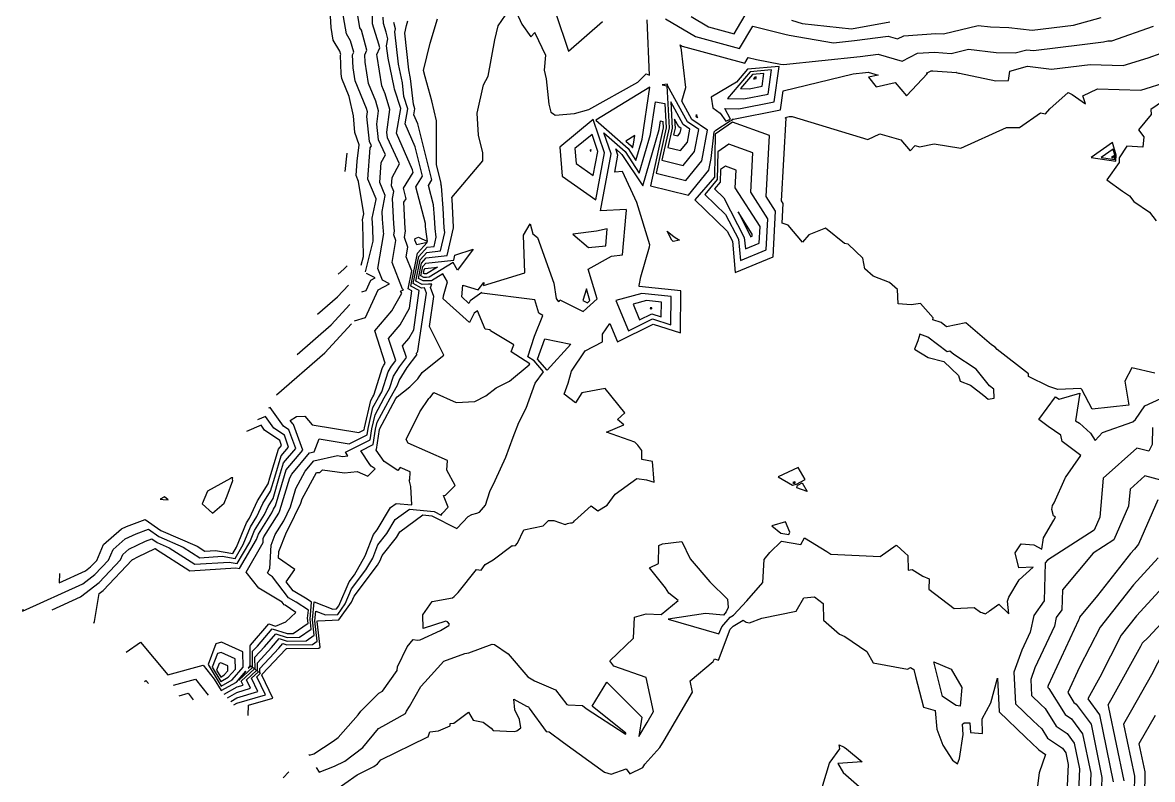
# Model space of a CAD drawing. Header units: metres. Extents: x 706150 to 707002, y 953723 to 954386.
# Drawn here: x 706251.8 to 706434.2, y 953997.7 to 954120 of the extents above; entities that cross this region are included whole.
import ezdxf

# ---------------------------------------------------------------- set-up
doc = ezdxf.new("R2010")
doc.units = ezdxf.units.M

msp = doc.modelspace()

# ---------------------------------------------------------------- linework, layer by layer
at = {"layer": 'CONTOUR_72'}
msp.add_polyline3d([(706384.42, 954002.9522, 72), (706384.8122, 954002.66, 72), (706387.3625, 954000.5513, 72), (706383.4249, 954000.272, 72), (706384.2488, 953998.858, 72), (706387.7287, 953995.8469, 72), (706383.7505, 953993.688, 72), (706380.3658, 953992.5327, 72), (706380.3653, 953992.5326, 72), (706381.0064, 953996.7813, 72), (706382.0727, 954000.353, 72), (706382.1514, 954000.5118, 72), (706383.7265, 954002.6843, 72), (706383.6397, 954003.3262, 72), (706384.42, 954002.9522, 72)], dxfattribs=at)
at = {"layer": 'CONTOUR_73'}
for points in [[(706301.8334, 953995.6716, 73), (706305.7989, 953998.4875, 73), (706308.5084, 953999.7871, 73), (706309.1181, 954000.2575, 73), (706309.6418, 954000.8956, 73), (706317.1323, 954004.5438, 73), (706317.2597, 954004.6162, 73), (706317.5537, 954005.425, 73), (706318.9514, 954005.5836, 73), (706320.8493, 954006.391, 73), (706320.8236, 954006.745, 73), (706321.4037, 954006.7938, 73), (706323.7708, 954008.6024, 73), (706324.5418, 954007.2913, 73), (706326.1711, 954006.9912, 73), (706327.4645, 954005.998, 73), (706327.7527, 954005.6481, 73), (706329.9473, 954005.5347, 73), (706331.2403, 954005.4832, 73), (706331.6021, 954005.5624, 73), (706332.2466, 954006.0794, 73), (706332.0427, 954007.4034, 73), (706331.2914, 954008.9669, 73), (706331.1142, 954010.7144, 73), (706333.1682, 954009.584, 73), (706333.4529, 954009.4621, 73), (706333.6061, 954009.258, 73), (706336.3484, 954005.4626, 73), (706336.8111, 954005.4342, 73), (706339.1084, 954003.7065, 73), (706345.7568, 953998.9194, 73), (706346.8141, 953998.5487, 73), (706349.2215, 953999.4221, 73), (706349.8432, 953998.6222, 73), (706351.9367, 953999.6384, 73), (706352.2571, 954000.2062, 73), (706354.6942, 954002.8659, 73), (706355.3709, 954004.0122, 73), (706359.9746, 954011.7986, 73), (706359.5809, 954013.6292, 73), (706363.279, 954016.7655, 73), (706363.4972, 954017.1971, 73), (706364.1636, 954017.0004, 73), (706366.0368, 954021.969, 73), (706366.4937, 954022.4774, 73), (706368.1389, 954023.4255, 73), (706368.6192, 954023.1089, 73), (706369.1332, 954023.0356, 73), (706371.1514, 954023.7787, 73), (706376.6903, 954024.9268, 73), (706377.9228, 954027.0311, 73), (706379.6721, 954027.1905, 73), (706381.0204, 954026.1649, 73), (706381.0889, 954023.4665, 73), (706383.6662, 954021.1961, 73), (706384.5634, 954020.8287, 73), (706388.083, 954018.3739, 73), (706389.1055, 954016.5516, 73), (706394.6675, 954015.5209, 73), (706395.1341, 954015.811, 73), (706395.6996, 954015.4979, 73), (706395.9347, 954014.3597, 73), (706397.2554, 954009.3832, 73), (706399.153, 954008.8479, 73), (706399.3929, 954005.8261, 73), (706400.3837, 954003.2765, 73), (706401.9522, 954000.8369, 73), (706402.7254, 954000.2303, 73), (706403.0586, 954001.0989, 73), (706403.6633, 954004.9598, 73), (706403.5398, 954006.6386, 73), (706403.817, 954006.8448, 73), (706404.7317, 954006.8826, 73), (706404.8262, 954005.3279, 73), (706406.745, 954005.1559, 73), (706406.6964, 954007.5256, 73), (706408.1139, 954010.107, 73), (706409.2124, 954014.0833, 73), (706409.4596, 954008.6265, 73), (706413.72, 954004.5634, 73), (706415.7624, 954002.6099, 73), (706415.8401, 954002.4854, 73), (706416.9234, 954001.7486, 73), (706415.905, 953998.7968, 73), (706415.3352, 953994.1542, 73)], [(706398.8968, 954016.7316, 73), (706401.6965, 954015.554, 73), (706403.4147, 954012.5968, 73), (706403.1886, 954009.5524, 73), (706402.511, 954009.688, 73), (706400.2928, 954011.1408, 73), (706398.8968, 954016.7316, 73)]]:
    msp.add_polyline3d(points, dxfattribs=at)
at = {"layer": 'CONTOUR_74'}
for points in [[(706434.574, 954063.3214, 74), (706430.8693, 954064.1867, 74), (706429.7547, 954062.0448, 74), (706430.4069, 954058.1748, 74), (706424.452, 954057.5142, 74), (706422.8147, 954060.7025, 74), (706422.7519, 954060.7418, 74), (706422.6365, 954060.8384, 74), (706418.9133, 954060.7066, 74), (706417.4725, 954061.1899, 74), (706414.2023, 954062.8214, 74), (706414.1878, 954063.2076, 74), (706409.1318, 954067.1456, 74), (706408.7969, 954067.559, 74), (706408.2402, 954067.9276, 74), (706404.0828, 954071.448, 74), (706400.9827, 954070.8384, 74), (706400.1013, 954071.5183, 74), (706398.7779, 954071.9746, 74), (706398.7864, 954072.252, 74), (706396.739, 954074.5809, 74), (706395.2736, 954074.3569, 74), (706393.1353, 954074.5229, 74), (706393.0277, 954076.8705, 74), (706391.772, 954078.0051, 74), (706389.0965, 954079.0146, 74), (706387.7536, 954080.1717, 74), (706387.4253, 954081.8891, 74), (706385.0618, 954084.151, 74), (706384.4641, 954084.2891, 74), (706381.4096, 954086.739, 74), (706378.7354, 954085.6913, 74), (706377.6944, 954084.5017, 74), (706375.3926, 954087.2586, 74), (706374.4538, 954087.5886, 74), (706374.6101, 954090.7531, 74), (706374.3417, 954091.1711, 74), (706375.0804, 954104.4979, 74), (706374.907, 954104.5599, 74), (706375.1246, 954104.6028, 74), (706375.1355, 954104.6807, 74), (706375.5382, 954104.7778, 74), (706376.0202, 954104.7873, 74), (706388.2688, 954101.0887, 74), (706390.1902, 954101.967, 74), (706393.5656, 954101.023, 74), (706395.0957, 954099.2262, 74), (706395.9077, 954100.0817, 74), (706396.5904, 954099.8677, 74), (706398.9553, 954100.3987, 74), (706403.2502, 954099.6909, 74), (706410.6685, 954102.9923, 74), (706412.7491, 954103.0166, 74), (706416.1379, 954105.384, 74), (706416.9423, 954105.2081, 74), (706417.6383, 954106.0149, 74), (706420.6269, 954108.6798, 74), (706421.2245, 954108.3294, 74), (706423.3995, 954106.8246, 74), (706422.9694, 954108.1127, 74), (706425.3192, 954109.2371, 74), (706432.3286, 954109.0324, 74), (706436.817, 954110.4165, 74)], [(706437.8912, 954108.6099, 74), (706433.9632, 954105.9397, 74), (706433.9985, 954105.1399, 74), (706431.9619, 954102.6117, 74), (706432.8395, 954101.5254, 74), (706432.6442, 954099.8625, 74), (706430.0538, 954099.9951, 74), (706428.8435, 954098.1364, 74), (706428.814, 954097.3596, 74), (706426.8693, 954094.5859, 74), (706429.3724, 954092.7463, 74), (706430.4758, 954092, 74), (706431.2232, 954091.084, 74), (706433.7147, 954089.332, 74), (706434.7925, 954087.9237, 74)], [(706424.2893, 954098.1893, 74), (706428.2933, 954097.582, 74), (706428.3666, 954098.5391, 74), (706427.7511, 954100.5689, 74), (706424.2893, 954098.1893, 74)], [(706355.8787, 954086.2765, 74), (706356.998, 954085.3745, 74), (706357.8792, 954084.8077, 74), (706356.824, 954084.5889, 74), (706356.5955, 954084.813, 74), (706355.8787, 954086.2765, 74)], [(706299.172, 953999.6737, 74), (706299.6688, 953998.8958, 74), (706302.1544, 953999.848, 74), (706303.8271, 954000.6503, 74), (706306.7542, 954002.9087, 74), (706309.2688, 954005.9721, 74), (706309.9744, 954006.3157, 74), (706313.6393, 954008.3999, 74), (706313.7756, 954008.7747, 74), (706314.2394, 954009.5143, 74), (706316.0656, 954012.7117, 74), (706316.7313, 954013.4569, 74), (706319.8188, 954016.8136, 74), (706323.1835, 954018.041, 74), (706323.8436, 954018.1659, 74), (706327.6071, 954019.5497, 74), (706327.9813, 954019.4921, 74), (706330.1837, 954017.9876, 74), (706333.3422, 954014.2866, 74), (706334.4594, 954013.6717, 74), (706337.8566, 954012.2172, 74), (706339.6498, 954009.8273, 74), (706339.8935, 954009.7833, 74), (706342.2191, 954009.6404, 74), (706342.8015, 954009.2024, 74), (706349.0683, 954005.0928, 74), (706349.0945, 954005.0844, 74), (706349.1746, 954005.0449, 74), (706349.175, 954005.2141, 74), (706343.7635, 954009.5342, 74), (706346.1105, 954013.4519, 74), (706351.7894, 954007.7947, 74), (706351.2774, 954004.6704, 74), (706352.6147, 954006.9358, 74), (706353.6651, 954008.7123, 74), (706352.4926, 954014.1642, 74), (706347.2595, 954016.0317, 74), (706346.593, 954016.864, 74), (706350.4015, 954020.538, 74), (706350.5896, 954023.9492, 74), (706352.4579, 954024.4531, 74), (706354.8753, 954024.3648, 74), (706357.6474, 954026.6461, 74), (706356.1293, 954027.81, 74), (706355.58, 954028.6653, 74), (706352.9833, 954031.9018, 74), (706354.4423, 954032.6202, 74), (706354.5322, 954035.4932, 74), (706355.1246, 954035.7717, 74), (706358.2504, 954036.1665, 74), (706359.5999, 954033.3604, 74), (706362.7503, 954029.6536, 74), (706365.5823, 954026.8168, 74), (706365.6919, 954025.5062, 74), (706365.3903, 954024.7952, 74), (706364.9774, 954024.2764, 74), (706362.0505, 954024.5331, 74), (706356.0312, 954023.6289, 74), (706364.2142, 954021.2134, 74), (706364.6602, 954022.3964, 74), (706366.0514, 954023.9446, 74), (706366.5524, 954024.2333, 74), (706368.7341, 954026.5858, 74), (706371.2846, 954029.5541, 74), (706371.5381, 954033.2178, 74), (706372.4321, 954034.396, 74), (706374.3208, 954036.1826, 74), (706377.4659, 954035.6601, 74), (706378.0181, 954036.7408, 74), (706381.6439, 954034.5251, 74), (706382.2853, 954034.1199, 74), (706390.2316, 954033.7029, 74), (706390.2559, 954033.709, 74), (706390.2717, 954033.7104, 74), (706392.8285, 954035.5622, 74), (706392.9298, 954035.4906, 74), (706394.2378, 954034.315, 74), (706394.6999, 954033.8809, 74), (706394.7507, 954031.5441, 74), (706395.4012, 954031.6114, 74), (706397.1109, 954030.5404, 74), (706398.1603, 954030.1165, 74), (706398.0917, 954028.429, 74), (706402.2084, 954025.3428, 74), (706405.425, 954025.4932, 74), (706406.4702, 954024.7118, 74), (706406.6486, 954024.6886, 74), (706406.8509, 954024.5625, 74), (706406.973, 954024.5616, 74), (706407.1746, 954024.4523, 74), (706407.3906, 954024.5542, 74), (706407.5637, 954024.7603, 74), (706407.7573, 954024.8126, 74), (706407.9028, 954024.9772, 74), (706409.3916, 954026.0481, 74), (706411.0364, 954024.4808, 74), (706410.7948, 954026.5035, 74), (706411.0222, 954027.1586, 74), (706412.69, 954029.983, 74), (706414.9584, 954032.0014, 74), (706412.6269, 954031.9064, 74), (706412.057, 954034.3181, 74), (706413.0148, 954035.7684, 74), (706415.0501, 954035.5984, 74), (706416.3361, 954034.9301, 74), (706416.6114, 954036.7377, 74), (706418.2663, 954039.573, 74), (706418.5548, 954040.095, 74), (706418.2339, 954040.2982, 74), (706417.9868, 954041.3318, 74), (706418.0849, 954041.9638, 74), (706418.3452, 954042.3845, 74), (706420.0923, 954046.3922, 74), (706420.1684, 954046.5062, 74), (706422.6304, 954050.061, 74), (706419.6135, 954052.2799, 74), (706419.4357, 954053.3151, 74), (706417.3689, 954054.7503, 74), (706415.8442, 954055.8624, 74), (706418.5784, 954059.5286, 74), (706419.142, 954059.1247, 74), (706422.4743, 954060.1347, 74), (706421.7615, 954055.6175, 74), (706422.4122, 954055.2516, 74), (706424.2234, 954053.6709, 74), (706424.9704, 954052.4782, 74), (706426.1615, 954053.7386, 74), (706431.0568, 954055.4993, 74), (706431.4594, 954055.8813, 74), (706432.9713, 954058.0747, 74), (706435.5475, 954059.2649, 74)], [(706434.2093, 954054.5897, 74), (706434.1882, 954051.7992, 74), (706433.6386, 954050.7231, 74), (706431.6597, 954051.2425, 74), (706426.2601, 954046.4012, 74), (706425.7006, 954040.106, 74), (706424.7824, 954037.9886, 74), (706417.2494, 954033.1321, 74), (706416.9111, 954032.7287, 74), (706416.7501, 954026.5857, 74), (706415.0437, 954024.1782, 74), (706414.4585, 954021.5175, 74), (706413.1041, 954018.6165, 74), (706411.8523, 954015.0257, 74), (706412.0826, 954009.9423, 74), (706414.9566, 954007.2014, 74), (706416.3343, 954005.8836, 74), (706417.2608, 954004.3997, 74), (706419.6796, 954002.7546, 74), (706420.2065, 954002.0424, 74), (706420.589, 954000.1632, 74), (706420.4005, 953995.5718, 74)], [(706378.4745, 954044.2127, 74), (706376.8149, 954044.797, 74), (706376.881, 954045.2752, 74), (706377.0498, 954045.3178, 74), (706377.652, 954045.6284, 74), (706378.4745, 954044.2127, 74)], [(706293.8607, 953998.0059, 74), (706294.7652, 953998.9414, 74)]]:
    msp.add_polyline3d(points, dxfattribs=at)
at = {"layer": 'CONTOUR_75'}
for points in [[(706298.0242, 954001.7454, 75), (706298.1053, 954001.6183, 75), (706298.8027, 954001.8855, 75), (706301.9535, 954003.9313, 75), (706302.7216, 954004.5221, 75), (706305.9551, 954008.1637, 75), (706306.4098, 954008.7409, 75), (706309.2981, 954011.6619, 75), (706309.8951, 954012.0007, 75), (706312.2497, 954015.3143, 75), (706312.3339, 954015.9146, 75), (706313.8782, 954019.1613, 75), (706314.8744, 954020.3249, 75), (706315.5284, 954020.204, 75), (706315.9607, 954020.2635, 75), (706319.2747, 954021.7892, 75), (706320.5965, 954022.5612, 75), (706320.6295, 954022.588, 75), (706320.7183, 954022.7774, 75), (706320.4187, 954023.1984, 75), (706320.1424, 954023.27, 75), (706316.4904, 954022.0916, 75), (706316.3934, 954024.3261, 75), (706317.9453, 954026.487, 75), (706321.1979, 954027.0429, 75), (706321.4906, 954027.2818, 75), (706322.1457, 954027.9078, 75), (706325.0806, 954031.6301, 75), (706325.8178, 954031.5288, 75), (706326.4732, 954032.4548, 75), (706327.7728, 954033.1686, 75), (706330.8124, 954035.483, 75), (706330.969, 954035.4549, 75), (706331.3884, 954035.5029, 75), (706331.6919, 954035.9075, 75), (706332.7082, 954038.0191, 75), (706335.8292, 954038.6871, 75), (706336.7275, 954039.5305, 75), (706337.5705, 954039.5371, 75), (706339.372, 954038.9198, 75), (706339.7664, 954039.0799, 75), (706339.9822, 954039.1172, 75), (706340.231, 954039.1596, 75), (706340.5023, 954039.1898, 75), (706340.7286, 954039.2985, 75), (706340.8801, 954039.4957, 75), (706343.5711, 954041.9017, 75), (706344.6939, 954041.1198, 75), (706346.1909, 954041.9975, 75), (706347.4785, 954043.7915, 75), (706350.9567, 954046.3324, 75), (706352.5276, 954046.0945, 75), (706353.7807, 954045.7579, 75), (706353.4753, 954049.0492, 75), (706351.7483, 954049.372, 75), (706351.7926, 954050.8249, 75), (706351.1351, 954051.6985, 75), (706350.6342, 954052.2189, 75), (706346.0703, 954053.8348, 75), (706348.8917, 954055.0138, 75), (706347.8193, 954055.87, 75), (706349.0228, 954056.9475, 75), (706345.8611, 954060.8406, 75), (706342.0704, 954060.1535, 75), (706341.0456, 954058.5342, 75), (706339.238, 954059.9384, 75), (706339.8918, 954061.7057, 75), (706340.4317, 954063.6413, 75), (706342.6092, 954066.9488, 75), (706345.4071, 954068.3863, 75), (706345.4035, 954069.6485, 75), (706346.6298, 954071.3546, 75), (706347.8604, 954068.3919, 75), (706353.6277, 954071.2506, 75), (706357.9875, 954069.865, 75), (706358.063, 954076.6398, 75), (706351.3352, 954077.3561, 75), (706351.3323, 954077.4911, 75), (706351.5839, 954078.9153, 75), (706353.0061, 954083.7633, 75), (706353.0438, 954084.0569, 75), (706350.9894, 954090.906, 75), (706348.6239, 954095.8892, 75), (706347.3958, 954095.8255, 75), (706347.9055, 954098.553, 75), (706347.56, 954099.5589, 75), (706348.5658, 954098.6665, 75), (706351.9229, 954093.5781, 75), (706354.5794, 954102.6999, 75), (706354.784, 954104.0762, 75), (706355.1825, 954103.9969, 75), (706355.2375, 954102.9749, 75), (706353.1455, 954093.5857, 75), (706359.3228, 954092.0805, 75), (706362.6054, 954096.1152, 75), (706362.9636, 954098.0087, 75), (706363.4449, 954102.3338, 75), (706363.7267, 954102.5769, 75), (706366.0335, 954104.0677, 75), (706366.4341, 954104.2227, 75), (706366.3513, 954104.3812, 75), (706366.556, 954104.3743, 75), (706374.1423, 954105.8698, 75), (706374.5772, 954108.953, 75), (706385.8842, 954111.6818, 75), (706387.8738, 954111.8928, 75), (706388.2898, 954111.9471, 75), (706389.9385, 954111.4723, 75), (706388.3661, 954111.1323, 75), (706389.6027, 954109.5799, 75), (706392.681, 954110.2568, 75), (706394.4734, 954108.1519, 75), (706397.8721, 954111.733, 75), (706397.7252, 954111.7705, 75), (706398.5053, 954112.1623, 75), (706398.7757, 954112.1823, 75), (706402.5972, 954111.8866, 75), (706402.5322, 954111.8798, 75), (706402.8944, 954111.7663, 75), (706403.0788, 954111.8076, 75), (706408.8962, 954110.5602, 75), (706410.9784, 954110.6173, 75), (706411.1759, 954112.1375, 75), (706414.0429, 954112.9117, 75), (706417.9336, 954112.4429, 75), (706424.1483, 954113.2045, 75), (706429.4913, 954113.0485, 75), (706433.4945, 954114.2829, 75), (706441.9226, 954117.2684, 75)], [(706360.6593, 954104.6529, 75), (706360.579, 954104.7082, 75), (706360.5315, 954104.7937, 75), (706360.621, 954105.0948, 75), (706360.6761, 954104.7628, 75), (706360.835, 954104.6384, 75), (706360.6593, 954104.6529, 75)], [(706372.3914, 954101.7128, 75), (706366.4124, 954103.8525, 75), (706363.6343, 954101.9242, 75), (706363.4936, 954095.0559, 75), (706363.4979, 954095.0074, 75), (706360.3373, 954091.3217, 75), (706365.567, 954086.2529, 75), (706366.3969, 954084.648, 75), (706366.8645, 954079.6076, 75), (706372.9936, 954082.1217, 75), (706373.359, 954089.5157, 75), (706371.8459, 954091.8718, 75), (706372.3914, 954101.7128, 75)], [(706425.9445, 954098.1851, 75), (706428.1577, 954097.8495, 75), (706428.1982, 954098.3785, 75), (706427.858, 954099.5004, 75), (706425.9445, 954098.1851, 75)], [(706316.8164, 954080.2216, 75), (706318.7826, 954080.4464, 75), (706317.0114, 954079.3672, 75), (706316.8595, 954079.3626, 75), (706316.6943, 954079.3578, 75), (706316.5217, 954079.4509, 75), (706316.6377, 954080.0275, 75), (706316.8164, 954080.2216, 75)], [(706340.2866, 954068.0164, 75), (706336.4907, 954063.844, 75), (706334.9017, 954065.6212, 75), (706336.1298, 954068.8803, 75), (706340.2866, 954068.0164, 75)], [(706403.1702, 954062.0481, 75), (706404.8265, 954061.3978, 75), (706406.9986, 954059.7322, 75), (706407.66, 954059.1612, 75), (706408.6798, 954059.2881, 75), (706408.6256, 954060.731, 75), (706407.8909, 954061.3032, 75), (706405.735, 954063.9649, 75), (706402.1509, 954066.3375, 75), (706401.5144, 954066.8765, 75), (706401.0397, 954066.7832, 75), (706397.9406, 954069.1738, 75), (706396.6721, 954069.6112, 75), (706396.3151, 954068.5749, 75), (706395.8105, 954067.2034, 75), (706397.9736, 954065.8526, 75), (706400.5276, 954065.2025, 75), (706402.9111, 954062.9681, 75), (706403.1702, 954062.0481, 75)], [(706373.8012, 954046.6036, 75), (706376.1127, 954045.2715, 75), (706376.7513, 954045.4326, 75), (706378.1612, 954046.1598, 75), (706376.996, 954048.1024, 75), (706373.8012, 954046.6036, 75)], [(706436.3854, 954045.8549, 75), (706432.9637, 954046.7531, 75), (706430.5857, 954044.621, 75), (706430.3393, 954041.8486, 75), (706427.9873, 954036.425, 75), (706424.6184, 954034.2531, 75), (706419.6587, 954028.34, 75), (706419.5745, 954025.1278, 75), (706418.6822, 954023.8689, 75), (706418.3762, 954022.4777, 75), (706415.2343, 954015.748, 75), (706414.5864, 954013.8893, 75), (706414.7055, 954011.2581, 75), (706416.1932, 954009.8394, 75), (706416.9063, 954009.1573, 75), (706418.6815, 954006.3141, 75), (706420.4184, 954005.1328, 75), (706421.5734, 954003.5715, 75), (706422.412, 953999.4517, 75), (706422.1072, 953992.0244, 75)], [(706372.7549, 954038.6626, 75), (706374.2006, 954037.4954, 75), (706375.4898, 954037.2813, 75), (706375.6784, 954037.6504, 75), (706374.9428, 954039.3311, 75), (706372.7549, 954038.6626, 75)]]:
    msp.add_polyline3d(points, dxfattribs=at)
at = {"layer": 'CONTOUR_76'}
for points in [[(706288.2338, 954008.0606, 76), (706288.2604, 954009.7117, 76), (706292.1859, 954010.8763, 76), (706290.4377, 954014.5639, 76), (706290.5126, 954014.6342, 76), (706290.5023, 954014.6423, 76), (706290.5018, 954014.735, 76), (706294.2976, 954018.7882, 76), (706294.3842, 954018.8892, 76), (706294.4715, 954018.8606, 76), (706299.6483, 954018.9477, 76), (706299.8359, 954019.0801, 76), (706299.37, 954023.2266, 76), (706299.3866, 954023.4033, 76), (706299.5684, 954023.332, 76), (706302.8563, 954023.4993, 76), (706304.888, 954026.3485, 76), (706305.3065, 954027.3253, 76), (706309.1008, 954032.3337, 76), (706309.5244, 954033.0695, 76), (706309.8542, 954033.9166, 76), (706312.1701, 954036.8184, 76), (706312.7076, 954037.7268, 76), (706316.4352, 954040.4438, 76), (706317.873, 954040.313, 76), (706321.878, 954038.2279, 76), (706321.9449, 954038.3151, 76), (706323.7138, 954040.1985, 76), (706324.3108, 954040.4918, 76), (706325.1272, 954040.7092, 76), (706325.5709, 954040.8689, 76), (706326.547, 954042.0267, 76), (706327.2519, 954044.2355, 76), (706328.0891, 954045.998, 76), (706329.792, 954049.7563, 76), (706331.0014, 954053.0245, 76), (706331.8992, 954055.3487, 76), (706333.0922, 954057.6632, 76), (706334.5573, 954061.7097, 76), (706335.8881, 954063.5727, 76), (706334.3682, 954065.3177, 76), (706333.3751, 954065.9631, 76), (706334.436, 954069.3296, 76), (706335.7848, 954072.6534, 76), (706335.1601, 954073.0254, 76), (706334.5123, 954075.1881, 76), (706325.9588, 954076.2531, 76), (706325.9154, 954076.3543, 76), (706324.0499, 954075.0111, 76), (706323.8422, 954074.5989, 76), (706322.6885, 954075.6406, 76), (706322.8774, 954077.5747, 76), (706325.3421, 954076.7958, 76), (706326.2407, 954077.9585, 76), (706326.2355, 954077.5171, 76), (706332.8973, 954079.521, 76), (706332.6756, 954085.6283, 76), (706333.7525, 954087.4532, 76), (706334.1864, 954085.8603, 76), (706334.9284, 954085.2426, 76), (706337.5398, 954077.8711, 76), (706337.9636, 954075.4033, 76), (706338.1665, 954075.0814, 76), (706338.4161, 954074.8954, 76), (706338.5151, 954075.1796, 76), (706342.2845, 954073.2748, 76), (706344.5386, 954075.3271, 76), (706343.1234, 954080.1365, 76), (706346.8752, 954082.2396, 76), (706348.6681, 954082.4298, 76), (706349.2526, 954089.111, 76), (706349.3141, 954089.5898, 76), (706349.2847, 954089.6877, 76), (706349.2509, 954089.7589, 76), (706345.1055, 954089.544, 76), (706346.8261, 954098.7501, 76), (706345.6598, 954102.1455, 76), (706349.0547, 954099.1333, 76), (706351.3626, 954095.6352, 76), (706353.1888, 954101.9061, 76), (706353.9732, 954107.1834, 76), (706355.5014, 954106.8792, 76), (706355.7123, 954102.9605, 76), (706354.0839, 954095.652, 76), (706358.8923, 954094.4803, 76), (706361.4475, 954097.6209, 76), (706362.3852, 954102.5776, 76), (706359.8701, 954104.3097, 76), (706358.2163, 954107.2836, 76), (706358.8606, 954109.4516, 76), (706358.1381, 954115.9306, 76), (706358.0433, 954115.9179, 76), (706357.9372, 954116.3706, 76), (706358.2785, 954116.17, 76), (706368.4214, 954113.4198, 76), (706368.9635, 954114.3391, 76), (706370.297, 954114.0042, 76), (706374.1618, 954113.255, 76), (706374.6538, 954113.1707, 76), (706386.9997, 954114.4796, 76), (706389.9028, 954114.8589, 76), (706393.7899, 954113.7395, 76), (706396.2865, 954114.9934, 76), (706399.0085, 954115.1953, 76), (706401.7124, 954114.986, 76), (706404.5171, 954115.6634, 76), (706408.9654, 954115.1513, 76), (706412.0533, 954115.08, 76), (706413.9183, 954115.5836, 76), (706415.0057, 954115.4525, 76), (706422.8757, 954116.417, 76), (706426.283, 954116.8238, 76), (706426.9879, 954117.0148, 76), (706427.6507, 954116.9851, 76), (706434.3736, 954119.3872, 76)], [(706373.9685, 954112.8686, 76), (706368.8551, 954112.4519, 76), (706367.0505, 954110.3271, 76), (706362.9638, 954107.9171, 76), (706363.2479, 954106.2073, 76), (706364.3955, 954105.3091, 76), (706365.3159, 954104.0533, 76), (706366.0783, 954104.3482, 76), (706365.1748, 954106.0778, 76), (706367.408, 954106.0029, 76), (706373.1601, 954107.1368, 76), (706373.9685, 954112.8686, 76)], [(706369.7025, 954098.9277, 76), (706365.8413, 954100.3095, 76), (706364.0472, 954099.0643, 76), (706363.9563, 954094.6288, 76), (706363.9591, 954094.5975, 76), (706361.918, 954092.2173, 76), (706365.2953, 954088.9439, 76), (706367.3571, 954084.9567, 76), (706367.6762, 954081.5173, 76), (706371.8586, 954083.2328, 76), (706372.1079, 954088.2784, 76), (706369.3502, 954092.5725, 76), (706369.7025, 954098.9277, 76)], [(706427.5997, 954098.181, 76), (706428.022, 954098.1169, 76), (706428.0297, 954098.2179, 76), (706427.9648, 954098.4319, 76), (706427.5997, 954098.181, 76)], [(706316.8933, 954081.0853, 76), (706321.3979, 954081.6001, 76), (706321.5782, 954082.373, 76), (706324.524, 954083.3711, 76), (706321.998, 954079.9919, 76), (706321.3005, 954081.1859, 76), (706317.411, 954078.8163, 76), (706317.0078, 954078.8041, 76), (706316.569, 954078.7912, 76), (706316.1105, 954079.0384, 76), (706316.4188, 954080.5698, 76), (706316.8933, 954081.0853, 76)], [(706347.5943, 954075.0656, 76), (706349.6282, 954070.169, 76), (706353.5143, 954072.0952, 76), (706356.452, 954071.1616, 76), (706356.5028, 954075.7265, 76), (706351.7916, 954076.2281, 76), (706347.5943, 954075.0656, 76)], [(706376.1613, 954045.6631, 76), (706376.3896, 954045.5315, 76), (706376.4527, 954045.5474, 76), (706376.592, 954045.6192, 76), (706376.4769, 954045.8111, 76), (706376.1613, 954045.6631, 76)], [(706435.0978, 954042.887, 76), (706431.9432, 954035.7036, 76), (706431.312, 954034.8922, 76), (706430.6697, 954034.1984, 76), (706425.3159, 954027.4202, 76), (706422.4062, 954023.9513, 76), (706422.3989, 954023.67, 76), (706422.3207, 954023.5597, 76), (706422.2939, 954023.4378, 76), (706417.3645, 954012.8794, 76), (706417.3204, 954012.753, 76), (706417.3285, 954012.5739, 76), (706417.4297, 954012.4774, 76), (706417.4782, 954012.431, 76), (706420.1022, 954008.2285, 76), (706421.1571, 954007.5109, 76), (706422.9404, 954005.1006, 76), (706424.2351, 953998.7402, 76), (706424.0209, 953993.5225, 76)]]:
    msp.add_polyline3d(points, dxfattribs=at)
at = {"layer": 'CONTOUR_77'}
for points in [[(706285.9277, 954009.7706, 77), (706286.3807, 954010.0299, 77), (706290.9888, 954011.397, 77), (706289.6042, 954014.3177, 77), (706290.1893, 954014.8676, 77), (706290.1093, 954014.9303, 77), (706290.1049, 954015.6553, 77), (706293.1519, 954018.9089, 77), (706293.8138, 954019.6811, 77), (706294.4813, 954019.4628, 77), (706298.6082, 954019.5322, 77), (706299.3508, 954020.056, 77), (706298.9801, 954023.3559, 77), (706299.1261, 954024.9122, 77), (706300.7272, 954024.2847, 77), (706302.6695, 954024.3835, 77), (706303.8699, 954026.0668, 77), (706304.9041, 954028.4808, 77), (706307.2393, 954031.5632, 77), (706308.3205, 954033.4414, 77), (706309.1621, 954035.6033, 77), (706310.6182, 954037.4278, 77), (706311.9579, 954039.6918, 77), (706314.2722, 954041.3788, 77), (706318.2285, 954041.019, 77), (706319.3687, 954040.4254, 77), (706319.5431, 954040.6526, 77), (706320.5166, 954041.6892, 77), (706319.7495, 954043.5663, 77), (706320.0844, 954043.6403, 77), (706320.4595, 954043.9965, 77), (706321.6298, 954045.1815, 77), (706320.3075, 954047.686, 77), (706320.3717, 954049.2424, 77), (706314.0344, 954052.0462, 77), (706313.7339, 954052.6325, 77), (706315.9198, 954057.1038, 77), (706317.398, 954059.2485, 77), (706317.5164, 954059.3396, 77), (706317.5792, 954059.403, 77), (706318.1726, 954060.2257, 77), (706321.7893, 954058.5882, 77), (706324.8049, 954058.7712, 77), (706326.5906, 954059.7003, 77), (706328.2392, 954060.9911, 77), (706330.4077, 954062.0656, 77), (706333.5949, 954064.7004, 77), (706333.6853, 954064.827, 77), (706333.6816, 954064.8312, 77), (706330.6939, 954066.7727, 77), (706330.8756, 954067.3492, 77), (706331.1065, 954067.9183, 77), (706327.357, 954070.151, 77), (706327.2956, 954070.3559, 77), (706326.4849, 954070.4569, 77), (706325.2268, 954073.3939, 77), (706324.7201, 954073.0291, 77), (706323.9553, 954071.5111, 77), (706319.707, 954075.347, 77), (706319.7518, 954075.8056, 77), (706320.399, 954078.1085, 77), (706319.6521, 954079.3872, 77), (706317.8107, 954078.2654, 77), (706317.156, 954078.2456, 77), (706316.4438, 954078.2246, 77), (706315.6994, 954078.6259, 77), (706316.1998, 954081.1121, 77), (706316.9702, 954081.9489, 77), (706320.3455, 954082.3346, 77), (706321.3854, 954086.7932, 77), (706321.3699, 954086.9022, 77), (706321.1423, 954091.4488, 77), (706321.1208, 954091.6972, 77), (706326.0814, 954097.6496, 77), (706326.0774, 954098.9165, 77), (706325.4105, 954101.7917, 77), (706325.1943, 954105.3197, 77), (706326.217, 954109.9242, 77), (706326.9384, 954111.3205, 77), (706328.0466, 954117.1719, 77), (706328.5622, 954119.4078, 77), (706330.9496, 954122.8549, 77), (706332.3941, 954119.7181, 77), (706333.8455, 954117.6508, 77), (706334.4994, 954118.3303, 77), (706334.4842, 954118.2853, 77), (706336.217, 954114.67, 77), (706335.9844, 954112.2794, 77), (706336.3117, 954110.8661, 77), (706336.7428, 954106.8005, 77), (706337.0948, 954105.5014, 77), (706337.4955, 954105.2411, 77), (706337.7869, 954105.0161, 77), (706340.9101, 954105.2711, 77), (706343.2198, 954105.9323, 77), (706351.1074, 954110.3378, 77), (706352.4739, 954111.6941, 77), (706353.0308, 954111.4562, 77), (706352.6563, 954120.4, 77)], [(706355.5653, 954120.5754, 77), (706360.4119, 954117.7269, 77), (706367.5583, 954115.7891, 77), (706369.6674, 954119.3654, 77), (706374.8546, 954118.0626, 77), (706375.5417, 954117.9294, 77), (706382.6996, 954116.7032, 77), (706386.1257, 954117.0664, 77), (706391.5158, 954117.7707, 77), (706393.0697, 954117.3232, 77), (706394.0677, 954117.8245, 77), (706399.2413, 954118.2083, 77), (706400.4517, 954118.1146, 77), (706406.0906, 954119.4765, 77), (706408.0506, 954119.2508, 77), (706411.0102, 954119.1824, 77), (706414.7673, 954118.7442, 77), (706421.4447, 954119.5415, 77), (706425.9519, 954120.7623, 77)], [(706372.7285, 954112.3078, 77), (706369.2457, 954112.024, 77), (706365.5912, 954107.721, 77), (706368.2601, 954107.6315, 77), (706372.1779, 954108.4038, 77), (706372.7285, 954112.3078, 77)], [(706350.8022, 954097.6922, 77), (706351.7983, 954101.1123, 77), (706353.0473, 954109.5163, 77), (706344.3613, 954104.1981, 77), (706349.5435, 954099.6, 77), (706350.8022, 954097.6922, 77)], [(706355.8202, 954109.7615, 77), (706356.1871, 954102.9461, 77), (706355.0223, 954097.7182, 77), (706358.4618, 954096.8802, 77), (706360.2895, 954099.1267, 77), (706360.9602, 954102.6722, 77), (706359.1612, 954103.9112, 77), (706355.9011, 954109.7736, 77), (706355.9203, 954109.8381, 77), (706355.8987, 954110.0311, 77), (706355.0421, 954109.9164, 77), (706355.8202, 954109.7615, 77)], [(706345.7466, 954098.9471, 77), (706343.9136, 954104.2835, 77), (706338.5166, 954099.8597, 77), (706338.927, 954095.1475, 77), (706344.3255, 954091.3436, 77), (706345.7466, 954098.9471, 77)], [(706367.0135, 954096.1427, 77), (706365.2701, 954096.7666, 77), (706364.4601, 954096.2043, 77), (706364.4191, 954094.2016, 77), (706364.4203, 954094.1875, 77), (706363.4988, 954093.1128, 77), (706365.0236, 954091.6348, 77), (706368.3173, 954085.2655, 77), (706368.4879, 954083.4269, 77), (706370.7235, 954084.344, 77), (706370.8568, 954087.041, 77), (706366.8545, 954093.2732, 77), (706367.0135, 954096.1427, 77)], [(706345.9399, 954083.9261, 77), (706346.1782, 954086.6504, 77), (706344.4476, 954086.2901, 77), (706340.6338, 954085.8023, 77), (706343.1607, 954083.6312, 77), (706345.9399, 954083.9261, 77)], [(706343.3869, 954075.0678, 77), (706342.8234, 954076.9829, 77), (706342.2422, 954075.0642, 77), (706342.9758, 954074.6935, 77), (706343.3869, 954075.0678, 77)], [(706350.3467, 954074.4723, 77), (706351.396, 954071.9461, 77), (706353.4009, 954072.9399, 77), (706354.9164, 954072.4582, 77), (706354.9427, 954074.8133, 77), (706352.5122, 954075.072, 77), (706350.3467, 954074.4723, 77)], [(706435.1447, 954033.4902, 77), (706431.1391, 954029.1637, 77), (706425.7505, 954022.3414, 77), (706422.4395, 954015.842, 77), (706420.5261, 954011.7392, 77), (706421.5229, 954010.1428, 77), (706421.8959, 954009.8891, 77), (706424.3074, 954006.6297, 77), (706426.0581, 953998.0287, 77), (706425.9346, 953995.0205, 77)]]:
    msp.add_polyline3d(points, dxfattribs=at)
at = {"layer": 'CONTOUR_78'}
for points in [[(706337.8078, 954121.567, 78), (706339.9442, 954115.3387, 78), (706345.4359, 954120.123, 78)], [(706359.7308, 954120.9379, 78), (706362.5453, 954119.2837, 78), (706366.6953, 954118.1585, 78), (706368.991, 954122.0511, 78)], [(706285.3947, 954010.3377, 78), (706286.3937, 954010.9096, 78), (706289.7918, 954011.9177, 78), (706288.7708, 954014.0715, 78), (706289.8661, 954015.101, 78), (706289.7163, 954015.2184, 78), (706289.7081, 954016.5755, 78), (706292.0063, 954019.0296, 78), (706293.2435, 954020.473, 78), (706294.4912, 954020.065, 78), (706297.5682, 954020.1168, 78), (706298.8657, 954021.032, 78), (706298.5901, 954023.4852, 78), (706298.8655, 954026.4211, 78), (706301.8859, 954025.2373, 78), (706302.4828, 954025.2677, 78), (706302.8517, 954025.785, 78), (706304.5016, 954029.6362, 78), (706305.3778, 954030.7927, 78), (706307.1166, 954033.8132, 78), (706308.47, 954037.2901, 78), (706309.0664, 954038.0373, 78), (706311.2081, 954041.6569, 78), (706312.1093, 954042.3138, 78), (706314.66, 954042.0818, 78), (706314.4911, 954045.012, 78), (706314.2073, 954046.0989, 78), (706314.3082, 954046.1216, 78), (706314.3613, 954047.4094, 78), (706312.7823, 954048.108, 78), (706312.3842, 954047.614, 78), (706310.1639, 954049.0744, 78), (706308.8936, 954050.8993, 78), (706308.8432, 954050.9728, 78), (706308.9126, 954051.008, 78), (706309.3932, 954054.223, 78), (706309.4045, 954054.2719, 78), (706312.0737, 954059.2235, 78), (706312.2499, 954059.5293, 78), (706314.2949, 954061.1039, 78), (706315.5939, 954062.4144, 78), (706316.3297, 954063.4344, 78), (706317.4264, 954064.3789, 78), (706319.792, 954066.2357, 78), (706317.4843, 954070.8888, 78), (706318.2124, 954075.7454, 78), (706317.6556, 954077.1976, 78), (706317.8613, 954077.7039, 78), (706317.3043, 954077.687, 78), (706316.3185, 954077.658, 78), (706315.2882, 954078.2134, 78), (706315.9808, 954081.6544, 78), (706317.0471, 954082.8125, 78), (706319.293, 954083.0692, 78), (706319.985, 954086.0359, 78), (706319.8766, 954086.7957, 78), (706319.7177, 954089.9679, 78), (706319.4088, 954093.5511, 78), (706319.3187, 954093.9006, 78), (706319.3822, 954094.0029, 78), (706318.629, 954097.0079, 78), (706318.6062, 954104.1062, 78), (706317.8575, 954107.3344, 78), (706316.7844, 954111.1907, 78), (706316.5022, 954112.1956, 78), (706317.5874, 954116.6445, 78), (706318.7578, 954120.5526, 78)], [(706375.9143, 954120.3406, 78), (706377.6322, 954119.8321, 78), (706385.6238, 954118.9373, 78), (706391.8361, 954120.0652, 78)], [(706371.4885, 954111.747, 78), (706369.6363, 954111.5961, 78), (706367.6928, 954109.3077, 78), (706369.1121, 954109.2601, 78), (706371.1957, 954109.6708, 78), (706371.4885, 954111.747, 78)], [(706359.5353, 954102.7669, 78), (706358.4523, 954103.5127, 78), (706356.4353, 954107.1396, 78), (706356.6618, 954102.9318, 78), (706355.9606, 954099.7845, 78), (706358.0312, 954099.28, 78), (706359.1315, 954100.6324, 78), (706359.5353, 954102.7669, 78)], [(706344.6672, 954099.1442, 78), (706343.7308, 954101.8701, 78), (706340.974, 954099.6104, 78), (706341.1836, 954097.2033, 78), (706343.9412, 954095.2602, 78), (706344.6672, 954099.1442, 78)], [(706350.2419, 954099.7492, 78), (706350.4077, 954100.3185, 78), (706350.6156, 954101.7174, 78), (706349.1698, 954100.8322, 78), (706350.0324, 954100.0668, 78), (706350.2419, 954099.7492, 78)], [(706367.3117, 954089.3756, 78), (706369.2775, 954085.5742, 78), (706369.2995, 954085.3366, 78), (706369.5884, 954085.4551, 78), (706369.6057, 954085.8036, 78), (706367.3117, 954089.3756, 78)], [(706353.0992, 954073.879, 78), (706353.1639, 954073.7232, 78), (706353.2875, 954073.7845, 78), (706353.3809, 954073.7548, 78), (706353.3825, 954073.9, 78), (706353.2327, 954073.916, 78), (706353.0992, 954073.879, 78)], [(706438.9773, 954032.0881, 78), (706431.6085, 954024.1289, 78), (706429.1581, 954021.0266, 78), (706425.7142, 954014.2663, 78), (706423.7659, 954010.7382, 78), (706425.6743, 954008.1588, 78), (706427.8812, 953997.3171, 78)]]:
    msp.add_polyline3d(points, dxfattribs=at)
at = {"layer": 'CONTOUR_79'}
for points in [[(706284.8617, 954010.9048, 79), (706286.4066, 954011.7892, 79), (706288.5947, 954012.4384, 79), (706287.9373, 954013.8252, 79), (706289.5429, 954015.3343, 79), (706289.3233, 954015.5065, 79), (706289.3112, 954017.4958, 79), (706290.8606, 954019.1503, 79), (706292.6732, 954021.2649, 79), (706294.501, 954020.6672, 79), (706296.5282, 954020.7013, 79), (706298.3806, 954022.0079, 79), (706298.2001, 954023.6146, 79), (706298.4574, 954026.3574, 79), (706297.752, 954026.8208, 79), (706295.4793, 954028.1704, 79), (706294.3579, 954029.6299, 79), (706295.7437, 954031.6183, 79), (706293.1307, 954033.4861, 79), (706293.1843, 954034.5526, 79), (706294.3813, 954037.6331, 79), (706294.7525, 954038.2297, 79), (706296.7192, 954042.3622, 79), (706296.9198, 954043.0334, 79), (706299.2697, 954047.2959, 79), (706299.763, 954047.2864, 79), (706300.2265, 954047.7206, 79), (706303.7472, 954047.2159, 79), (706305.8102, 954047.4625, 79), (706307.5289, 954046.6809, 79), (706308.6936, 954047.9116, 79), (706308.0601, 954048.3283, 79), (706307.8614, 954048.6137, 79), (706306.3836, 954050.7697, 79), (706308.4189, 954051.8023, 79), (706308.7909, 954054.2902, 79), (706309.056, 954055.4378, 79), (706311.1345, 954059.2935, 79), (706312.3364, 954061.3797, 79), (706312.5862, 954062.1759, 79), (706313.9061, 954064.2319, 79), (706315.4595, 954066.3153, 79), (706315.3829, 954066.5504, 79), (706315.5069, 954066.6963, 79), (706315.6053, 954066.8709, 79), (706315.7639, 954068.0237, 79), (706317.001, 954076.2756, 79), (706316.6827, 954077.1058, 79), (706316.1932, 954077.0914, 79), (706314.8771, 954077.8009, 79), (706315.7619, 954082.1967, 79), (706317.124, 954083.6761, 79), (706318.2406, 954083.8038, 79), (706318.5846, 954085.2787, 79), (706318.3832, 954086.6892, 79), (706318.2932, 954088.487, 79), (706318.1182, 954090.5177, 79), (706317.3066, 954093.6655, 79), (706317.879, 954094.5868, 79), (706315.6125, 954103.6293, 79), (706314.9846, 954105.0649, 79), (706315.1465, 954106.0214, 79), (706314.9063, 954106.7745, 79), (706314.4467, 954110.9513, 79), (706314.1534, 954112.3136, 79), (706313.4893, 954118.2675, 79), (706313.793, 954119.5126, 79), (706314.0139, 954120.2503, 79)], [(706370.2485, 954111.1862, 79), (706370.0269, 954111.1682, 79), (706369.7944, 954110.8944, 79), (706369.9642, 954110.8887, 79), (706370.2135, 954110.9378, 79), (706370.2485, 954111.1862, 79)], [(706358.1104, 954102.8615, 79), (706357.7434, 954103.1143, 79), (706357.0599, 954104.3434, 79), (706357.1366, 954102.9174, 79), (706356.899, 954101.8508, 79), (706357.6007, 954101.6798, 79), (706357.9736, 954102.1382, 79), (706358.1104, 954102.8615, 79)], [(706343.5877, 954099.3413, 79), (706343.5481, 954099.4567, 79), (706343.4314, 954099.361, 79), (706343.4403, 954099.2591, 79), (706343.557, 954099.1769, 79), (706343.5877, 954099.3413, 79)], [(706442.81, 954030.6861, 79), (706433.5369, 954020.6701, 79), (706432.5659, 954019.7123, 79), (706432.2893, 954019.1701, 79), (706427.6236, 954010.8666, 79), (706427.002, 954009.7409, 79), (706427.0413, 954009.6879, 79), (706427.1168, 954009.3169, 79), (706429.6101, 953997.522, 79)], [(706277.0953, 954011.237, 79), (706278.5208, 954011.6358, 79), (706279.3372, 954010.5987, 79)]]:
    msp.add_polyline3d(points, dxfattribs=at)
at = {"layer": 'CONTOUR_80'}
for points in [[(706284.3287, 954011.4719, 80), (706286.4195, 954012.6689, 80), (706287.3977, 954012.9591, 80), (706287.1038, 954013.579, 80), (706289.2196, 954015.5677, 80), (706288.9303, 954015.7946, 80), (706288.9143, 954018.4161, 80), (706289.7149, 954019.271, 80), (706292.1029, 954022.0568, 80), (706294.5108, 954021.2694, 80), (706295.4882, 954021.2859, 80), (706297.8955, 954022.9839, 80), (706297.8101, 954023.7439, 80), (706297.9318, 954025.0414, 80), (706295.9592, 954026.3373, 80), (706294.7526, 954027.0539, 80), (706292.1644, 954030.4225, 80), (706291.6336, 954030.7458, 80), (706291.3445, 954031.1017, 80), (706291.7301, 954031.777, 80), (706291.9216, 954035.5845, 80), (706292.5738, 954037.263, 80), (706293.9486, 954039.4722, 80), (706295.0332, 954041.7512, 80), (706295.923, 954044.7284, 80), (706297.4444, 954047.488, 80), (706298.8314, 954049.1646, 80), (706302.6246, 954050.0195, 80), (706303.4322, 954049.9037, 80), (706304.3067, 954050.0082, 80), (706303.924, 954050.5666, 80), (706307.9253, 954052.5966, 80), (706308.1885, 954054.3573, 80), (706308.7076, 954056.6038, 80), (706310.1952, 954059.3636, 80), (706311.0556, 954060.8568, 80), (706311.6892, 954062.8765, 80), (706312.6398, 954064.3572, 80), (706313.7586, 954065.8578, 80), (706313.1405, 954067.7552, 80), (706314.1415, 954068.9335, 80), (706314.9354, 954070.3422, 80), (706315.8055, 954076.6663, 80), (706314.4659, 954077.3884, 80), (706315.5429, 954082.739, 80), (706317.1236, 954084.4558, 80), (706315.421, 954084.0493, 80), (706315.1362, 954084.8123, 80), (706315.1843, 954085.0931, 80), (706315.7137, 954085.3221, 80), (706317.1727, 954084.6015, 80), (706316.8899, 954086.5828, 80), (706316.8687, 954087.0061, 80), (706316.8275, 954087.4843, 80), (706315.2945, 954093.4304, 80), (706316.3758, 954095.1707, 80), (706315.1912, 954099.8966, 80), (706313.5748, 954103.5924, 80), (706313.9917, 954106.055, 80), (706313.3731, 954107.9939, 80), (706313.1254, 954110.2455, 80), (706312.4743, 954113.2693, 80), (706311.8954, 954118.459, 80), (706311.9755, 954118.9549, 80), (706311.7226, 954119.9624, 80)], [(706435.9747, 954018.4006, 80), (706434.0319, 954014.5924, 80), (706430.8307, 954008.8951, 80), (706429.5129, 954006.6321, 80), (706431.2857, 953998.2454, 80), (706431.2462, 953995.7917, 80)], [(706276.1748, 954012.9245, 80), (706279.7348, 954013.9203, 80), (706281.7734, 954011.3303, 80)], [(706271.4732, 954013.5645, 80), (706271.7043, 954013.7245, 80), (706272.1432, 954013.1972, 80)]]:
    msp.add_polyline3d(points, dxfattribs=at)
at = {"layer": 'CONTOUR_81'}
for points in [[(706275.2544, 954014.6119, 81), (706280.9487, 954016.2048, 81), (706282.7333, 954013.9375, 81), (706283.8659, 954012.0621, 81), (706286.3062, 954013.453, 81), (706287.8143, 954015.2057, 81), (706286.7174, 954013.753, 81), (706288.8964, 954015.8011, 81), (706288.5373, 954016.0827, 81), (706288.5175, 954019.3363, 81), (706288.5693, 954019.3916, 81), (706291.5325, 954022.8487, 81), (706292.6048, 954022.4981, 81), (706294.3172, 954023.1914, 81), (706295.9181, 954024.703, 81), (706294.1665, 954025.8538, 81), (706294.0259, 954025.9373, 81), (706293.7243, 954026.3298, 81), (706289.9388, 954028.6353, 81), (706287.8771, 954031.1737, 81), (706290.6275, 954035.9893, 81), (706290.659, 954036.6165, 81), (706290.7664, 954036.893, 81), (706293.1446, 954040.7147, 81), (706293.3471, 954041.1403, 81), (706294.9262, 954046.4234, 81), (706295.2655, 954047.0389, 81), (706298.0946, 954050.4586, 81), (706298.8837, 954050.6365, 81), (706299.6862, 954052.7395, 81), (706304.5448, 954051.9263, 81), (706307.4317, 954053.3909, 81), (706307.5862, 954054.4245, 81), (706308.3591, 954057.7697, 81), (706309.256, 954059.4336, 81), (706309.7747, 954060.3339, 81), (706310.7921, 954063.5771, 81), (706311.3735, 954064.4826, 81), (706312.0576, 954065.4002, 81), (706310.8981, 954068.9601, 81), (706312.7761, 954071.1707, 81), (706314.2654, 954073.8136, 81), (706314.656, 954076.6518, 81), (706314.0548, 954076.9759, 81), (706314.6363, 954079.8653, 81), (706313.7495, 954082.1529, 81), (706314.0157, 954083.6972, 81), (706313.4376, 954085.2462, 81), (706313.6184, 954086.3031, 81), (706313.5879, 954086.6822, 81), (706313.3535, 954090.9305, 81), (706313.7271, 954091.4705, 81), (706313.2824, 954093.1952, 81), (706314.8725, 954095.7546, 81), (706314.7699, 954096.1639, 81), (706312.1649, 954102.12, 81), (706312.8368, 954106.0886, 81), (706311.8399, 954109.2133, 81), (706311.804, 954109.5396, 81), (706310.7951, 954114.2251, 81), (706310.573, 954116.216, 81), (706310.7576, 954117.3583, 81), (706310.4994, 954118.3867, 81), (706310.0493, 954119.8051, 81), (706310.0328, 954120.841, 81)], [(706268.5293, 954018.29, 81), (706270.8425, 954019.8916, 81), (706275.2352, 954014.6132, 81)], [(706434.6721, 954008.0526, 81), (706432.0082, 954003.478, 81), (706432.9614, 953998.9688, 81), (706432.8978, 953995.0177, 81)]]:
    msp.add_polyline3d(points, dxfattribs=at)
at = {"layer": 'CONTOUR_82'}
for points in [[(706263.2928, 954022.9878, 82), (706263.4091, 954023.2569, 82), (706264.171, 954027.7546, 82), (706264.8228, 954028.2638, 82), (706269.4794, 954033.1907, 82), (706269.5638, 954033.2312, 82), (706269.5871, 954033.2543, 82), (706270.3941, 954033.6686, 82), (706273.2194, 954034.9981, 82), (706273.2263, 954035.0007, 82), (706273.232, 954034.9967, 82), (706273.2452, 954034.9909, 82), (706278.8121, 954031.4326, 82), (706286.2365, 954031.9073, 82), (706286.8155, 954031.8076, 82), (706289.5534, 954036.485, 82), (706289.8923, 954037.3119, 82), (706292.0359, 954040.7806, 82), (706292.2997, 954041.3526, 82), (706292.6452, 954041.9086, 82), (706294.0771, 954046.8191, 82), (706294.3493, 954047.7124, 82), (706297.0217, 954050.8823, 82), (706295.5216, 954055.0598, 82), (706295.4047, 954055.1392, 82), (706295.0134, 954055.691, 82), (706296.0052, 954056.3372, 82), (706297.3719, 954056.3781, 82), (706298.5305, 954055.0149, 82), (706306.082, 954053.7509, 82), (706306.9381, 954054.1852, 82), (706306.9839, 954054.4917, 82), (706308.0106, 954058.9357, 82), (706308.3168, 954059.5037, 82), (706308.4939, 954059.811, 82), (706309.8951, 954064.2777, 82), (706310.1071, 954064.608, 82), (706310.3567, 954064.9427, 82), (706308.6556, 954070.1649, 82), (706311.4107, 954073.4078, 82), (706313.0185, 954076.2609, 82), (706312.8299, 954076.574, 82), (706313.2955, 954076.8176, 82), (706313.1221, 954076.9068, 82), (706311.4547, 954081.2075, 82), (706312.072, 954084.7877, 82), (706311.739, 954085.6801, 82), (706311.8431, 954086.2891, 82), (706311.7507, 954087.4404, 82), (706311.5245, 954091.5384, 82), (706311.7277, 954092.6646, 82), (706311.3526, 954093.5681, 82), (706311.4615, 954094.9607, 82), (706312.6735, 954097.136, 82), (706310.7285, 954101.3469, 82), (706310.626, 954102.2811, 82), (706311.064, 954105.9108, 82), (706310.3284, 954108.4336, 82), (706309.7936, 954109.7472, 82), (706309.0193, 954114.4713, 82), (706309.0074, 954114.807, 82), (706309.474, 954115.8545, 82), (706309.3012, 954116.496, 82), (706308.2659, 954119.7583, 82), (706308.2186, 954122.7375, 82)], [(706281.7327, 954016.2787, 82), (706283.8366, 954012.7949, 82), (706285.6598, 954013.8341, 82), (706287.3862, 954015.8403, 82), (706287.3546, 954018.3364, 82), (706283.8899, 954019.9173, 82), (706283.0189, 954019.622, 82), (706281.7327, 954016.2787, 82)], [(706288.5082, 954016.0853, 82), (706288.2171, 954015.6998, 82), (706288.5731, 954016.0344, 82), (706288.5082, 954016.0853, 82)]]:
    msp.add_polyline3d(points, dxfattribs=at)
at = {"layer": 'CONTOUR_83'}
for points in [[(706305.362, 954071.8071, 83), (706307.1561, 954072.3544, 83), (706309.181, 954076.8162, 83), (706311.011, 954077.7737, 83), (706309.9042, 954078.3425, 83), (706309.16, 954080.2622, 83), (706310.1284, 954085.8782, 83), (706310.0403, 954086.1141, 83), (706310.0678, 954086.275, 83), (706309.9134, 954088.1985, 83), (706309.8446, 954089.4453, 83), (706310.3134, 954092.0433, 83), (706309.4481, 954094.1276, 83), (706309.6992, 954097.3402, 83), (706310.4016, 954098.6008, 83), (706309.2744, 954101.0412, 83), (706309.0009, 954103.5344, 83), (706309.2651, 954105.724, 83), (706308.8213, 954107.2458, 83), (706307.6426, 954110.1412, 83), (706307.0843, 954113.548, 83), (706307.0406, 954114.7724, 83), (706307.3695, 954115.5105, 83), (706306.5071, 954118.7117, 83), (706306.2585, 954119.132, 83), (706305.7373, 954122.0456, 83)], [(706292.8083, 954059.8627, 83), (706300.5862, 954066.6403, 83), (706304.8938, 954071.316, 83)], [(706256.5658, 954025.1182, 83), (706261.1494, 954027.1905, 83), (706264.1437, 954029.5295, 83), (706267.6284, 954033.2165, 83), (706267.99, 954034.0713, 83), (706268.957, 954034.9208, 83), (706271.6671, 954036.196, 83), (706272.6792, 954036.5707, 83), (706273.5201, 954035.9752, 83), (706275.4875, 954035.1246, 83), (706279.6204, 954032.4829, 83), (706285.1324, 954032.8353, 83), (706286.4605, 954032.6065, 83), (706288.4864, 954036.0676, 83), (706289.2474, 954037.9246, 83), (706290.8364, 954040.4958, 83), (706291.4426, 954041.8103, 83), (706292.2366, 954043.088, 83), (706293.2874, 954046.6916, 83), (706293.9414, 954048.8379, 83), (706295.8869, 954051.1455, 83), (706294.7949, 954054.1867, 83), (706293.894, 954054.7983, 83), (706291.7614, 954057.8054, 83), (706291.4926, 954057.6886, 83)], [(706282.4154, 954015.8324, 83), (706283.8073, 954013.5276, 83), (706285.0135, 954014.2151, 83), (706286.1556, 954015.5424, 83), (706286.1347, 954017.1938, 83), (706283.8425, 954018.2397, 83), (706283.2663, 954018.0443, 83), (706282.4154, 954015.8324, 83)]]:
    msp.add_polyline3d(points, dxfattribs=at)
at = {"layer": 'CONTOUR_84'}
for points in [[(706307.1738, 954079.7055, 84), (706308.4128, 954084.6752, 84), (706308.366, 954086.7778, 84), (706308.2281, 954088.3701, 84), (706308.8817, 954091.3729, 84), (706308.8582, 954091.5202, 84), (706307.5436, 954094.687, 84), (706307.9369, 954099.7196, 84), (706308.1297, 954100.0657, 84), (706307.8202, 954100.7356, 84), (706307.3757, 954104.7878, 84), (706307.4661, 954105.5372, 84), (706307.3143, 954106.0581, 84), (706305.4917, 954110.5351, 84), (706305.1492, 954112.6246, 84), (706305.0739, 954114.7379, 84), (706305.2649, 954115.1665, 84), (706304.7641, 954117.0255, 84), (706304.1078, 954118.1349, 84), (706302.732, 954125.8265, 84)], [(706306.593, 954076.4763, 84), (706307.2705, 954076.683, 84), (706308.0353, 954078.3681, 84), (706308.7265, 954078.7298, 84), (706307.3173, 954079.454, 84)], [(706296.1198, 954066.3547, 84), (706301.6126, 954071.1411, 84), (706304.6547, 954074.4431, 84)], [(706251.8173, 954025.2152, 84), (706251.799, 954024.8912, 84), (706261.5498, 954029.2995, 84), (706263.4645, 954030.7952, 84), (706265.6928, 954033.1529, 84), (706266.4169, 954034.8643, 84), (706268.3528, 954036.5648, 84), (706270.1147, 954037.3939, 84), (706272.1321, 954038.1407, 84), (706273.8082, 954036.9537, 84), (706277.7297, 954035.2583, 84), (706280.4287, 954033.5332, 84), (706284.0282, 954033.7633, 84), (706286.1054, 954033.4054, 84), (706287.4194, 954035.6503, 84), (706288.6026, 954038.5374, 84), (706289.6369, 954040.2111, 84), (706290.5855, 954042.268, 84), (706291.8281, 954044.2674, 84), (706292.4977, 954046.5641, 84), (706293.5336, 954049.9635, 84), (706294.7521, 954051.4088, 84), (706294.0681, 954053.3135, 84), (706292.3832, 954054.4574, 84), (706291.0338, 954056.3602, 84), (706289.7278, 954055.7926, 84)], [(706283.0981, 954015.3862, 84), (706283.778, 954014.2603, 84), (706284.3672, 954014.5961, 84), (706284.9251, 954015.2445, 84), (706284.9148, 954016.0511, 84), (706283.7952, 954016.562, 84), (706283.5137, 954016.4666, 84), (706283.0981, 954015.3862, 84)]]:
    msp.add_polyline3d(points, dxfattribs=at)
at = {"layer": 'CONTOUR_85'}
for points in [[(706306.4711, 954080.7658, 85), (706306.8252, 954082.1859, 85), (706306.7054, 954087.5704, 85), (706306.6607, 954088.0861, 85), (706306.8724, 954089.0586, 85), (706306.0377, 954094.286, 85), (706305.639, 954095.2465, 85), (706305.8232, 954097.6029, 85), (706306.1142, 954100.1917, 85), (706305.4459, 954102.1874, 85), (706305.2478, 954104.9209, 85), (706304.5274, 954108.0142, 85), (706303.3407, 954110.9291, 85), (706303.2141, 954111.7012, 85), (706303.1072, 954114.7033, 85), (706303.1603, 954114.8224, 85), (706303.0211, 954115.3392, 85), (706301.9571, 954117.1378, 85), (706301.5971, 954119.1505, 85), (706301.1631, 954126.4987, 85)], [(706299.4313, 954072.8466, 85), (706302.6391, 954075.6418, 85), (706304.4156, 954077.5702, 85)], [(706257.7822, 954030.9901, 85), (706257.6972, 954029.4857, 85), (706261.9502, 954031.4085, 85), (706262.7854, 954032.0609, 85), (706263.7573, 954033.0892, 85), (706264.8437, 954035.6572, 85), (706267.7486, 954038.2089, 85), (706268.5624, 954038.5918, 85), (706271.585, 954039.7107, 85), (706274.0963, 954037.9323, 85), (706279.9719, 954035.392, 85), (706281.2369, 954034.5834, 85), (706282.9241, 954034.6913, 85), (706285.7503, 954034.2043, 85), (706286.3525, 954035.233, 85), (706287.9577, 954039.1501, 85), (706288.4373, 954039.9263, 85), (706289.7284, 954042.7257, 85), (706291.4195, 954045.4467, 85), (706291.7081, 954046.4366, 85), (706293.1257, 954051.089, 85), (706293.6173, 954051.672, 85), (706293.3414, 954052.4403, 85), (706290.8724, 954054.1165, 85), (706290.3061, 954054.915, 85), (706287.9631, 954053.8966, 85)]]:
    msp.add_polyline3d(points, dxfattribs=at)
at = {"layer": 'CONTOUR_86'}
for points in [[(706303.8671, 954095.9143, 86), (706304.1958, 954098.8641, 86)], [(706302.7428, 954079.3386, 86), (706303.6655, 954080.1426, 86), (706304.1765, 954080.6973, 86)], [(706281.6293, 954044.29, 86), (706280.8164, 954042.2454, 86), (706282.4829, 954040.7181, 86), (706284.3312, 954042.3694, 86), (706284.8296, 954043.5226, 86), (706285.7268, 954045.9938, 86), (706285.7125, 954046.2252, 86), (706285.7436, 954046.4318, 86), (706285.5099, 954046.4083, 86), (706285.3472, 954046.3398, 86), (706282.7385, 954044.8688, 86), (706281.6293, 954044.29, 86)], [(706274.1155, 954042.9637, 86), (706274.5179, 954042.9261, 86), (706275.3113, 954042.8605, 86), (706274.7261, 954043.3493, 86), (706274.0264, 954042.9623, 86), (706274.1155, 954042.9637, 86)]]:
    msp.add_polyline3d(points, dxfattribs=at)

doc.saveas('drawing.dxf')
